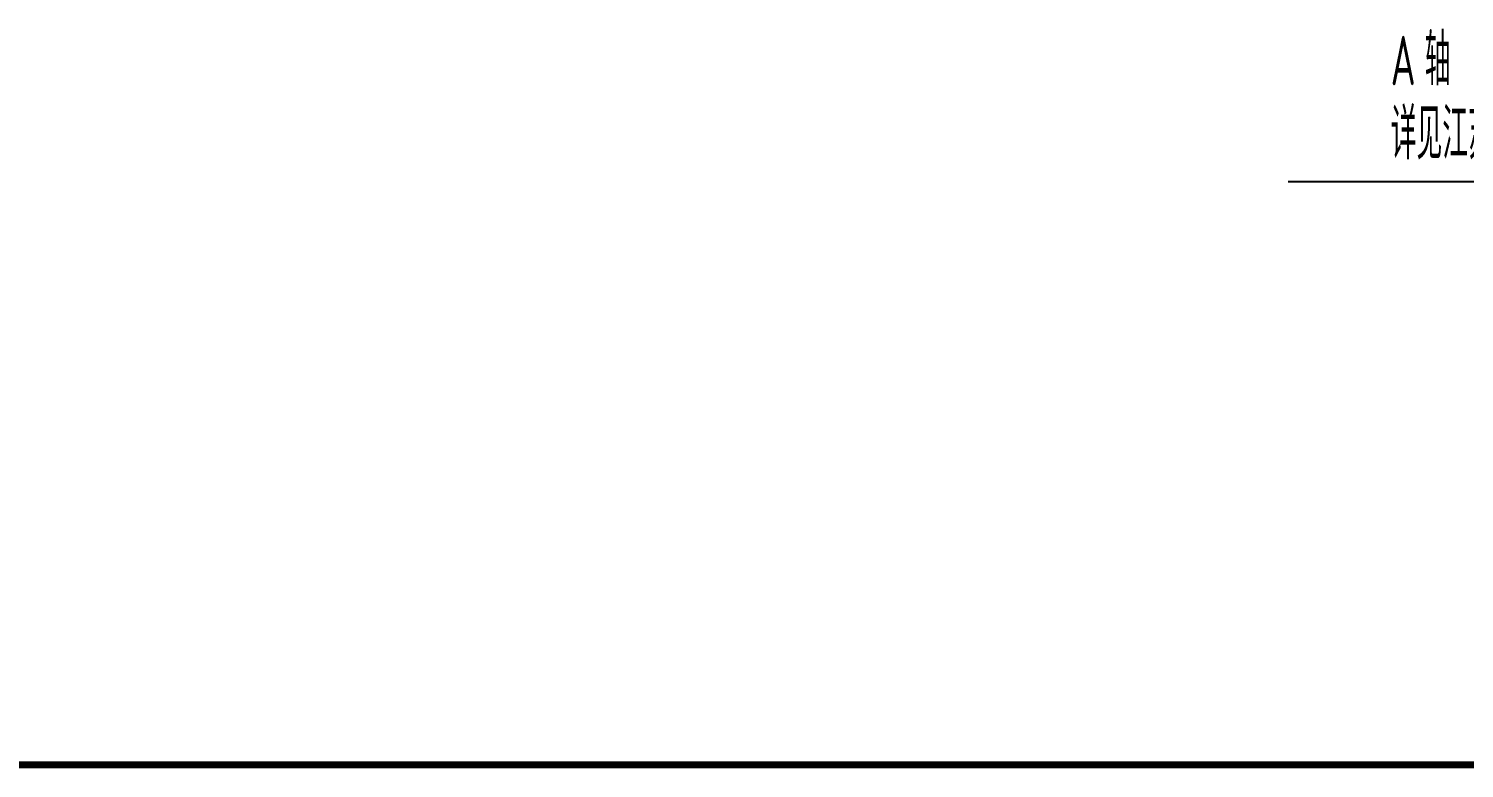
# Model space of a CAD drawing. Extents: x 1596194 to 1987057, y -212608 to 63160.
# Drawn here: x 1648858 to 1673222, y -58460 to -45907 of the extents above; entities that cross this region are included whole.
import ezdxf

# ---------------------------------------------------------------- set-up
doc = ezdxf.new("R2010")
doc.units = 0
doc.header["$LTSCALE"] = 100
doc.header["$MEASUREMENT"] = 0
doc.layers.get('0').update_dxf_attribs({"linetype": 'CONTINUOUS'})
doc.layers.add('PUB_TEXT', color=30, linetype='CONTINUOUS')
doc.styles.add('DIM_FONT', font='SYSZ.shx', dxfattribs={"width": 0.7, "bigfont": 'SYFS.shx'})

msp = doc.modelspace()

# ---------------------------------------------------------------- linework, layer by layer
at = {"color": 50, "linetype": 'Continuous', "const_width": 120}
msp.add_lwpolyline([(1814653.98, -58400.234), (1596253.98, -58400.234), (1596253.98, 63099.766), (1814653.98, 63099.766)], close=True, dxfattribs=at)
at = {"layer": 'PUB_TEXT'}
msp.add_line((1683820.43, -48504.156), (1670230.459, -48504.156), dxfattribs=at)

# ---------------------------------------------------------------- texts
at = {"layer": 'PUB_TEXT', "style": 'DIM_FONT'}
for s, height, width, p in [('A', 840, 0.65625, (1671973.396, -46865.732)), ('轴', 868.11, 0.7, (1672550.896, -46865.732)), ('详见江苏园林设计院图纸', 868.11024, 0.7, (1671973.396, -48125.732))]:
    msp.add_text(s, height=height, dxfattribs=dict(at, width=width)).set_placement(p)

doc.saveas('drawing.dxf')
